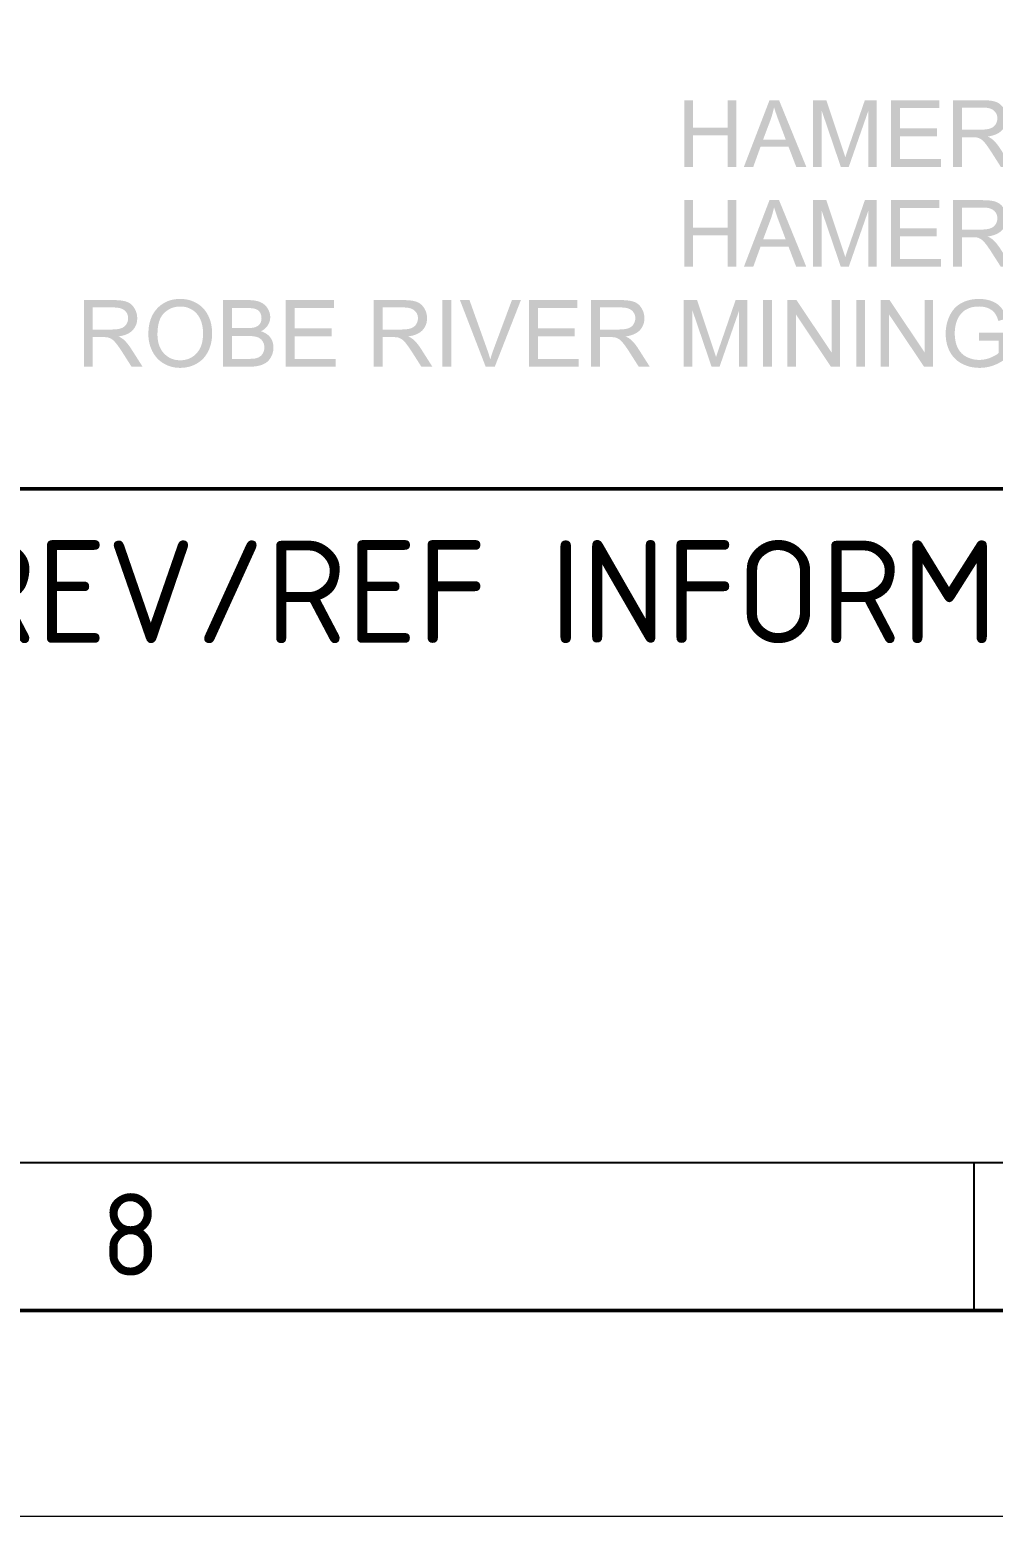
# Paper-space layout 'A3' of a CAD drawing. Header units: millimetres. Extents: x 0 to 420, y 0 to 297.
# Drawn here: x 310.05 to 333.47, y 0 to 36.15 of the extents above; entities that cross this region are included whole.
import ezdxf
from ezdxf.enums import TextEntityAlignment as Align

# ---------------------------------------------------------------- set-up
doc = ezdxf.new("R2010")
doc.units = ezdxf.units.MM
doc.header["$MEASUREMENT"] = 0
doc.layers.add('G_Border', color=7, linetype='Continuous', lineweight=18)
doc.styles.add('Style-ISO3098B', font='ISO3098B.shx')
doc.linetypes.add('Optic Underground', pattern='A,-118.110236,216.535433,-118.110236,216.535433,-216.535433,[1,dgnlstyle.shx,S=1.562305,R=0,X=0,Y=0],-98.425197', length=984.251969)

# ---------------------------------------------------------------- blocks, each defined once
blk = doc.blocks.new('*U4')
at = {"layer": 'G_Border', "linetype": 'Continuous', "lineweight": 25}
h = blk.add_hatch(color=230, dxfattribs=at)
edge = h.paths.add_edge_path()
edge.add_spline(control_points=[(-30.242, -0.126), (-30.127, -0.126), (-30.077, -0.137)], knot_values=[0, 0, 0, 1, 1, 1], degree=2, periodic=0)
edge.add_spline(control_points=[(-30.077, -0.137), (-30.008, -0.154), (-29.941, -0.197)], knot_values=[0, 0, 0, 1, 1, 1], degree=2, periodic=0)
edge.add_spline(control_points=[(-29.941, -0.197), (-29.874, -0.241), (-29.79, -0.348)], knot_values=[0, 0, 0, 1, 1, 1], degree=2, periodic=0)
edge.add_spline(control_points=[(-29.79, -0.348), (-29.705, -0.455), (-29.575, -0.658)], knot_values=[0, 0, 0, 1, 1, 1], degree=2, periodic=0)
edge.add_line((-29.575, -0.658), (-29.277, -1.126))
edge.add_line((-29.277, -1.126), (-28.905, -1.126))
edge.add_line((-28.905, -1.126), (-29.295, -0.514))
edge.add_spline(control_points=[(-29.295, -0.514), (-29.411, -0.334), (-29.541, -0.214)], knot_values=[0, 0, 0, 1, 1, 1], degree=2, periodic=0)
edge.add_spline(control_points=[(-29.541, -0.214), (-29.603, -0.159), (-29.721, -0.102)], knot_values=[0, 0, 0, 1, 1, 1], degree=2, periodic=0)
edge.add_spline(control_points=[(-29.721, -0.102), (-29.397, -0.058), (-29.242, 0.106)], knot_values=[0, 0, 0, 1, 1, 1], degree=2, periodic=0)
edge.add_spline(control_points=[(-29.242, 0.106), (-29.087, 0.27), (-29.087, 0.51)], knot_values=[0, 0, 0, 1, 1, 1], degree=2, periodic=0)
edge.add_spline(control_points=[(-29.087, 0.51), (-29.087, 0.696), (-29.181, 0.849)], knot_values=[0, 0, 0, 1, 1, 1], degree=2, periodic=0)
edge.add_spline(control_points=[(-29.181, 0.849), (-29.274, 1.003), (-29.431, 1.063)], knot_values=[0, 0, 0, 1, 1, 1], degree=2, periodic=0)
edge.add_spline(control_points=[(-29.431, 1.063), (-29.587, 1.124), (-29.888, 1.124)], knot_values=[0, 0, 0, 1, 1, 1], degree=2, periodic=0)
edge.add_line((-29.888, 1.124), (-30.886, 1.124))
edge.add_line((-30.886, 1.124), (-30.886, -1.126))
edge.add_line((-30.886, -1.126), (-30.588, -1.126))
edge.add_line((-30.588, -1.126), (-30.588, -0.126))
edge.add_line((-30.588, -0.126), (-30.242, -0.126))
edge = h.paths.add_edge_path(flags=16)
edge.add_spline(control_points=[(-29.876, 0.875), (-29.626, 0.875), (-29.51, 0.772)], knot_values=[0, 0, 0, 1, 1, 1], degree=2, periodic=0)
edge.add_spline(control_points=[(-29.51, 0.772), (-29.394, 0.669), (-29.394, 0.51)], knot_values=[0, 0, 0, 1, 1, 1], degree=2, periodic=0)
edge.add_spline(control_points=[(-29.394, 0.51), (-29.394, 0.401), (-29.454, 0.308)], knot_values=[0, 0, 0, 1, 1, 1], degree=2, periodic=0)
edge.add_spline(control_points=[(-29.454, 0.308), (-29.514, 0.215), (-29.629, 0.173)], knot_values=[0, 0, 0, 1, 1, 1], degree=2, periodic=0)
edge.add_spline(control_points=[(-29.629, 0.173), (-29.744, 0.131), (-29.948, 0.131)], knot_values=[0, 0, 0, 1, 1, 1], degree=2, periodic=0)
edge.add_line((-29.948, 0.131), (-30.588, 0.131))
edge.add_line((-30.588, 0.131), (-30.588, 0.875))
edge.add_line((-30.588, 0.875), (-29.876, 0.875))
h = blk.add_hatch(color=230, dxfattribs=at)
edge = h.paths.add_edge_path()
edge.add_spline(control_points=[(-28.71, -0.03), (-28.71, -0.326), (-28.581, -0.592)], knot_values=[0, 0, 0, 1, 1, 1], degree=2, periodic=0)
edge.add_spline(control_points=[(-28.581, -0.592), (-28.452, -0.857), (-28.202, -1.011)], knot_values=[0, 0, 0, 1, 1, 1], degree=2, periodic=0)
edge.add_spline(control_points=[(-28.202, -1.011), (-27.951, -1.164), (-27.634, -1.164)], knot_values=[0, 0, 0, 1, 1, 1], degree=2, periodic=0)
edge.add_spline(control_points=[(-27.634, -1.164), (-27.34, -1.164), (-27.087, -1.025)], knot_values=[0, 0, 0, 1, 1, 1], degree=2, periodic=0)
edge.add_spline(control_points=[(-27.087, -1.025), (-26.834, -0.886), (-26.696, -0.616)], knot_values=[0, 0, 0, 1, 1, 1], degree=2, periodic=0)
edge.add_spline(control_points=[(-26.696, -0.616), (-26.558, -0.346), (-26.558, -0.004)], knot_values=[0, 0, 0, 1, 1, 1], degree=2, periodic=0)
edge.add_spline(control_points=[(-26.558, -0.004), (-26.558, 0.333), (-26.689, 0.599)], knot_values=[0, 0, 0, 1, 1, 1], degree=2, periodic=0)
edge.add_spline(control_points=[(-26.689, 0.599), (-26.82, 0.866), (-27.07, 1.014)], knot_values=[0, 0, 0, 1, 1, 1], degree=2, periodic=0)
edge.add_spline(control_points=[(-27.07, 1.014), (-27.32, 1.163), (-27.632, 1.163)], knot_values=[0, 0, 0, 1, 1, 1], degree=2, periodic=0)
edge.add_spline(control_points=[(-27.632, 1.163), (-28.108, 1.163), (-28.409, 0.846)], knot_values=[0, 0, 0, 1, 1, 1], degree=2, periodic=0)
edge.add_spline(control_points=[(-28.409, 0.846), (-28.71, 0.53), (-28.71, -0.03)], knot_values=[0, 0, 0, 1, 1, 1], degree=2, periodic=0)
edge = h.paths.add_edge_path(flags=16)
edge.add_spline(control_points=[(-28.403, -0.034), (-28.403, 0.474), (-28.175, 0.691)], knot_values=[0, 0, 0, 1, 1, 1], degree=2, periodic=0)
edge.add_spline(control_points=[(-28.175, 0.691), (-27.947, 0.908), (-27.631, 0.908)], knot_values=[0, 0, 0, 1, 1, 1], degree=2, periodic=0)
edge.add_spline(control_points=[(-27.631, 0.908), (-27.408, 0.908), (-27.229, 0.795)], knot_values=[0, 0, 0, 1, 1, 1], degree=2, periodic=0)
edge.add_spline(control_points=[(-27.229, 0.795), (-27.05, 0.682), (-26.957, 0.477)], knot_values=[0, 0, 0, 1, 1, 1], degree=2, periodic=0)
edge.add_spline(control_points=[(-26.957, 0.477), (-26.864, 0.273), (-26.864, -0.002)], knot_values=[0, 0, 0, 1, 1, 1], degree=2, periodic=0)
edge.add_spline(control_points=[(-26.864, -0.002), (-26.864, -0.436), (-27.082, -0.672)], knot_values=[0, 0, 0, 1, 1, 1], degree=2, periodic=0)
edge.add_spline(control_points=[(-27.082, -0.672), (-27.299, -0.908), (-27.635, -0.908)], knot_values=[0, 0, 0, 1, 1, 1], degree=2, periodic=0)
edge.add_spline(control_points=[(-27.635, -0.908), (-27.965, -0.908), (-28.184, -0.675)], knot_values=[0, 0, 0, 1, 1, 1], degree=2, periodic=0)
edge.add_spline(control_points=[(-28.184, -0.675), (-28.403, -0.441), (-28.403, -0.034)], knot_values=[0, 0, 0, 1, 1, 1], degree=2, periodic=0)
h = blk.add_hatch(color=230, dxfattribs=at)
edge = h.paths.add_edge_path()
edge.add_spline(control_points=[(-25.329, -1.126), (-25.114, -1.126), (-24.966, -1.089)], knot_values=[0, 0, 0, 1, 1, 1], degree=2, periodic=0)
edge.add_spline(control_points=[(-24.966, -1.089), (-24.818, -1.051), (-24.719, -0.977)], knot_values=[0, 0, 0, 1, 1, 1], degree=2, periodic=0)
edge.add_spline(control_points=[(-24.719, -0.977), (-24.621, -0.904), (-24.554, -0.768)], knot_values=[0, 0, 0, 1, 1, 1], degree=2, periodic=0)
edge.add_spline(control_points=[(-24.554, -0.768), (-24.488, -0.632), (-24.488, -0.474)], knot_values=[0, 0, 0, 1, 1, 1], degree=2, periodic=0)
edge.add_spline(control_points=[(-24.488, -0.474), (-24.488, -0.278), (-24.598, -0.133)], knot_values=[0, 0, 0, 1, 1, 1], degree=2, periodic=0)
edge.add_spline(control_points=[(-24.598, -0.133), (-24.707, 0.011), (-24.912, 0.071)], knot_values=[0, 0, 0, 1, 1, 1], degree=2, periodic=0)
edge.add_spline(control_points=[(-24.912, 0.071), (-24.754, 0.149), (-24.676, 0.276)], knot_values=[0, 0, 0, 1, 1, 1], degree=2, periodic=0)
edge.add_spline(control_points=[(-24.676, 0.276), (-24.597, 0.404), (-24.597, 0.548)], knot_values=[0, 0, 0, 1, 1, 1], degree=2, periodic=0)
edge.add_spline(control_points=[(-24.597, 0.548), (-24.597, 0.703), (-24.686, 0.845)], knot_values=[0, 0, 0, 1, 1, 1], degree=2, periodic=0)
edge.add_spline(control_points=[(-24.686, 0.845), (-24.774, 0.987), (-24.93, 1.055)], knot_values=[0, 0, 0, 1, 1, 1], degree=2, periodic=0)
edge.add_spline(control_points=[(-24.93, 1.055), (-25.085, 1.124), (-25.343, 1.124)], knot_values=[0, 0, 0, 1, 1, 1], degree=2, periodic=0)
edge.add_line((-25.343, 1.124), (-26.187, 1.124))
edge.add_line((-26.187, 1.124), (-26.187, -1.126))
edge.add_line((-26.187, -1.126), (-25.329, -1.126))
edge = h.paths.add_edge_path(flags=16)
edge.add_spline(control_points=[(-25.439, 0.858), (-25.197, 0.858), (-25.098, 0.827)], knot_values=[0, 0, 0, 1, 1, 1], degree=2, periodic=0)
edge.add_spline(control_points=[(-25.098, 0.827), (-24.998, 0.795), (-24.944, 0.71)], knot_values=[0, 0, 0, 1, 1, 1], degree=2, periodic=0)
edge.add_spline(control_points=[(-24.944, 0.71), (-24.891, 0.625), (-24.891, 0.513)], knot_values=[0, 0, 0, 1, 1, 1], degree=2, periodic=0)
edge.add_spline(control_points=[(-24.891, 0.513), (-24.891, 0.395), (-24.948, 0.317)], knot_values=[0, 0, 0, 1, 1, 1], degree=2, periodic=0)
edge.add_spline(control_points=[(-24.948, 0.317), (-25.006, 0.239), (-25.119, 0.205)], knot_values=[0, 0, 0, 1, 1, 1], degree=2, periodic=0)
edge.add_spline(control_points=[(-25.119, 0.205), (-25.205, 0.179), (-25.403, 0.179)], knot_values=[0, 0, 0, 1, 1, 1], degree=2, periodic=0)
edge.add_line((-25.403, 0.179), (-25.889, 0.179))
edge.add_line((-25.889, 0.179), (-25.889, 0.858))
edge.add_line((-25.889, 0.858), (-25.439, 0.858))
edge = h.paths.add_edge_path(flags=16)
edge.add_spline(control_points=[(-25.369, -0.087), (-25.154, -0.087), (-25.04, -0.125)], knot_values=[0, 0, 0, 1, 1, 1], degree=2, periodic=0)
edge.add_spline(control_points=[(-25.04, -0.125), (-24.926, -0.162), (-24.86, -0.255)], knot_values=[0, 0, 0, 1, 1, 1], degree=2, periodic=0)
edge.add_spline(control_points=[(-24.86, -0.255), (-24.795, -0.348), (-24.795, -0.474)], knot_values=[0, 0, 0, 1, 1, 1], degree=2, periodic=0)
edge.add_spline(control_points=[(-24.795, -0.474), (-24.795, -0.581), (-24.839, -0.663)], knot_values=[0, 0, 0, 1, 1, 1], degree=2, periodic=0)
edge.add_spline(control_points=[(-24.839, -0.663), (-24.884, -0.745), (-24.953, -0.788)], knot_values=[0, 0, 0, 1, 1, 1], degree=2, periodic=0)
edge.add_spline(control_points=[(-24.953, -0.788), (-25.022, -0.831), (-25.125, -0.85)], knot_values=[0, 0, 0, 1, 1, 1], degree=2, periodic=0)
edge.add_spline(control_points=[(-25.125, -0.85), (-25.183, -0.86), (-25.328, -0.86)], knot_values=[0, 0, 0, 1, 1, 1], degree=2, periodic=0)
edge.add_line((-25.328, -0.86), (-25.889, -0.86))
edge.add_line((-25.889, -0.86), (-25.889, -0.087))
edge.add_line((-25.889, -0.087), (-25.369, -0.087))
at = {"layer": 'G_Border', "linetype": 'Continuous', "lineweight": 25, "extrusion": (0, 0, -1)}
for points in [[(22.39, -1.126), (22.39, -0.86), (23.772, -0.86), (23.772, -0.096), (22.526, -0.096), (22.526, 0.17), (23.772, 0.17), (23.772, 0.858), (22.442, 0.858), (22.442, 1.124), (24.071, 1.124), (24.071, -1.126)], [(14.179, -1.126), (14.179, -0.86), (15.561, -0.86), (15.561, -0.096), (14.315, -0.096), (14.315, 0.17), (15.561, 0.17), (15.561, 0.858), (14.231, 0.858), (14.231, 1.124), (15.86, 1.124), (15.86, -1.126)], [(5.363, -1.126), (5.363, 1.124), (5.647, 1.124), (5.647, -0.643), (6.831, 1.124), (7.136, 1.124), (7.136, -1.126), (6.851, -1.126), (6.851, 0.641), (5.667, -1.126)], [(2.219, -1.126), (2.219, 1.124), (2.504, 1.124), (2.504, -0.643), (3.688, 1.124), (3.992, 1.124), (3.992, -1.126), (3.708, -1.126), (3.708, 0.641), (2.524, -1.126)]]:
    blk.add_hatch(color=230, dxfattribs=at).paths.add_polyline_path(points)
at = {"layer": 'G_Border', "linetype": 'Continuous', "lineweight": 25}
h = blk.add_hatch(color=230, dxfattribs=at)
edge = h.paths.add_edge_path()
edge.add_spline(control_points=[(-20.459, -0.126), (-20.344, -0.126), (-20.293, -0.137)], knot_values=[0, 0, 0, 1, 1, 1], degree=2, periodic=0)
edge.add_spline(control_points=[(-20.293, -0.137), (-20.224, -0.154), (-20.157, -0.197)], knot_values=[0, 0, 0, 1, 1, 1], degree=2, periodic=0)
edge.add_spline(control_points=[(-20.157, -0.197), (-20.09, -0.241), (-20.006, -0.348)], knot_values=[0, 0, 0, 1, 1, 1], degree=2, periodic=0)
edge.add_spline(control_points=[(-20.006, -0.348), (-19.922, -0.455), (-19.791, -0.658)], knot_values=[0, 0, 0, 1, 1, 1], degree=2, periodic=0)
edge.add_line((-19.791, -0.658), (-19.494, -1.126))
edge.add_line((-19.494, -1.126), (-19.122, -1.126))
edge.add_line((-19.122, -1.126), (-19.511, -0.514))
edge.add_spline(control_points=[(-19.511, -0.514), (-19.627, -0.334), (-19.757, -0.214)], knot_values=[0, 0, 0, 1, 1, 1], degree=2, periodic=0)
edge.add_spline(control_points=[(-19.757, -0.214), (-19.819, -0.159), (-19.937, -0.102)], knot_values=[0, 0, 0, 1, 1, 1], degree=2, periodic=0)
edge.add_spline(control_points=[(-19.937, -0.102), (-19.613, -0.058), (-19.458, 0.106)], knot_values=[0, 0, 0, 1, 1, 1], degree=2, periodic=0)
edge.add_spline(control_points=[(-19.458, 0.106), (-19.303, 0.27), (-19.303, 0.51)], knot_values=[0, 0, 0, 1, 1, 1], degree=2, periodic=0)
edge.add_spline(control_points=[(-19.303, 0.51), (-19.303, 0.696), (-19.397, 0.849)], knot_values=[0, 0, 0, 1, 1, 1], degree=2, periodic=0)
edge.add_spline(control_points=[(-19.397, 0.849), (-19.491, 1.003), (-19.647, 1.063)], knot_values=[0, 0, 0, 1, 1, 1], degree=2, periodic=0)
edge.add_spline(control_points=[(-19.647, 1.063), (-19.804, 1.124), (-20.104, 1.124)], knot_values=[0, 0, 0, 1, 1, 1], degree=2, periodic=0)
edge.add_line((-20.104, 1.124), (-21.102, 1.124))
edge.add_line((-21.102, 1.124), (-21.102, -1.126))
edge.add_line((-21.102, -1.126), (-20.804, -1.126))
edge.add_line((-20.804, -1.126), (-20.804, -0.126))
edge.add_line((-20.804, -0.126), (-20.459, -0.126))
edge = h.paths.add_edge_path(flags=16)
edge.add_spline(control_points=[(-20.092, 0.875), (-19.842, 0.875), (-19.726, 0.772)], knot_values=[0, 0, 0, 1, 1, 1], degree=2, periodic=0)
edge.add_spline(control_points=[(-19.726, 0.772), (-19.61, 0.669), (-19.61, 0.51)], knot_values=[0, 0, 0, 1, 1, 1], degree=2, periodic=0)
edge.add_spline(control_points=[(-19.61, 0.51), (-19.61, 0.401), (-19.67, 0.308)], knot_values=[0, 0, 0, 1, 1, 1], degree=2, periodic=0)
edge.add_spline(control_points=[(-19.67, 0.308), (-19.73, 0.215), (-19.845, 0.173)], knot_values=[0, 0, 0, 1, 1, 1], degree=2, periodic=0)
edge.add_spline(control_points=[(-19.845, 0.173), (-19.96, 0.131), (-20.164, 0.131)], knot_values=[0, 0, 0, 1, 1, 1], degree=2, periodic=0)
edge.add_line((-20.164, 0.131), (-20.804, 0.131))
edge.add_line((-20.804, 0.131), (-20.804, 0.875))
edge.add_line((-20.804, 0.875), (-20.092, 0.875))
h = blk.add_hatch(color=230, dxfattribs=at)
edge = h.paths.add_edge_path()
edge.add_line((-17.323, -1.126), (-17.016, -1.126))
edge.add_line((-17.016, -1.126), (-16.134, 1.124))
edge.add_line((-16.134, 1.124), (-16.438, 1.124))
edge.add_line((-16.438, 1.124), (-17.046, -0.51))
edge.add_spline(control_points=[(-17.046, -0.51), (-17.115, -0.694), (-17.167, -0.878)], knot_values=[0, 0, 0, 1, 1, 1], degree=2, periodic=0)
edge.add_spline(control_points=[(-17.167, -0.878), (-17.215, -0.707), (-17.285, -0.51)], knot_values=[0, 0, 0, 1, 1, 1], degree=2, periodic=0)
edge.add_line((-17.285, -0.51), (-17.87, 1.124))
edge.add_line((-17.87, 1.124), (-18.192, 1.124))
edge.add_line((-18.192, 1.124), (-17.323, -1.126))
h = blk.add_hatch(color=230, dxfattribs=at)
edge = h.paths.add_edge_path()
edge.add_spline(control_points=[(-13.12, -0.126), (-13.005, -0.126), (-12.955, -0.137)], knot_values=[0, 0, 0, 1, 1, 1], degree=2, periodic=0)
edge.add_spline(control_points=[(-12.955, -0.137), (-12.886, -0.154), (-12.819, -0.197)], knot_values=[0, 0, 0, 1, 1, 1], degree=2, periodic=0)
edge.add_spline(control_points=[(-12.819, -0.197), (-12.752, -0.241), (-12.668, -0.348)], knot_values=[0, 0, 0, 1, 1, 1], degree=2, periodic=0)
edge.add_spline(control_points=[(-12.668, -0.348), (-12.583, -0.455), (-12.453, -0.658)], knot_values=[0, 0, 0, 1, 1, 1], degree=2, periodic=0)
edge.add_line((-12.453, -0.658), (-12.155, -1.126))
edge.add_line((-12.155, -1.126), (-11.783, -1.126))
edge.add_line((-11.783, -1.126), (-12.173, -0.514))
edge.add_spline(control_points=[(-12.173, -0.514), (-12.289, -0.334), (-12.419, -0.214)], knot_values=[0, 0, 0, 1, 1, 1], degree=2, periodic=0)
edge.add_spline(control_points=[(-12.419, -0.214), (-12.481, -0.159), (-12.599, -0.102)], knot_values=[0, 0, 0, 1, 1, 1], degree=2, periodic=0)
edge.add_spline(control_points=[(-12.599, -0.102), (-12.275, -0.058), (-12.12, 0.106)], knot_values=[0, 0, 0, 1, 1, 1], degree=2, periodic=0)
edge.add_spline(control_points=[(-12.12, 0.106), (-11.965, 0.27), (-11.965, 0.51)], knot_values=[0, 0, 0, 1, 1, 1], degree=2, periodic=0)
edge.add_spline(control_points=[(-11.965, 0.51), (-11.965, 0.696), (-12.059, 0.849)], knot_values=[0, 0, 0, 1, 1, 1], degree=2, periodic=0)
edge.add_spline(control_points=[(-12.059, 0.849), (-12.152, 1.003), (-12.309, 1.063)], knot_values=[0, 0, 0, 1, 1, 1], degree=2, periodic=0)
edge.add_spline(control_points=[(-12.309, 1.063), (-12.465, 1.124), (-12.766, 1.124)], knot_values=[0, 0, 0, 1, 1, 1], degree=2, periodic=0)
edge.add_line((-12.766, 1.124), (-13.764, 1.124))
edge.add_line((-13.764, 1.124), (-13.764, -1.126))
edge.add_line((-13.764, -1.126), (-13.466, -1.126))
edge.add_line((-13.466, -1.126), (-13.466, -0.126))
edge.add_line((-13.466, -0.126), (-13.12, -0.126))
edge = h.paths.add_edge_path(flags=16)
edge.add_spline(control_points=[(-12.754, 0.875), (-12.504, 0.875), (-12.388, 0.772)], knot_values=[0, 0, 0, 1, 1, 1], degree=2, periodic=0)
edge.add_spline(control_points=[(-12.388, 0.772), (-12.272, 0.669), (-12.272, 0.51)], knot_values=[0, 0, 0, 1, 1, 1], degree=2, periodic=0)
edge.add_spline(control_points=[(-12.272, 0.51), (-12.272, 0.401), (-12.332, 0.308)], knot_values=[0, 0, 0, 1, 1, 1], degree=2, periodic=0)
edge.add_spline(control_points=[(-12.332, 0.308), (-12.392, 0.215), (-12.507, 0.173)], knot_values=[0, 0, 0, 1, 1, 1], degree=2, periodic=0)
edge.add_spline(control_points=[(-12.507, 0.173), (-12.622, 0.131), (-12.826, 0.131)], knot_values=[0, 0, 0, 1, 1, 1], degree=2, periodic=0)
edge.add_line((-12.826, 0.131), (-13.466, 0.131))
edge.add_line((-13.466, 0.131), (-13.466, 0.875))
edge.add_line((-13.466, 0.875), (-12.754, 0.875))
h = blk.add_hatch(color=230, dxfattribs=at)
edge = h.paths.add_edge_path()
edge.add_line((-10.634, -1.126), (-10.348, -1.126))
edge.add_line((-10.348, -1.126), (-10.348, 0.789))
edge.add_line((-10.348, 0.789), (-9.697, -1.126))
edge.add_line((-9.697, -1.126), (-9.428, -1.126))
edge.add_line((-9.428, -1.126), (-8.772, 0.757))
edge.add_line((-8.772, 0.757), (-8.772, -1.126))
edge.add_line((-8.772, -1.126), (-8.485, -1.126))
edge.add_line((-8.485, -1.126), (-8.485, 1.124))
edge.add_line((-8.485, 1.124), (-8.886, 1.124))
edge.add_line((-8.886, 1.124), (-9.426, -0.442))
edge.add_spline(control_points=[(-9.426, -0.442), (-9.508, -0.68), (-9.546, -0.803)], knot_values=[0, 0, 0, 1, 1, 1], degree=2, periodic=0)
edge.add_spline(control_points=[(-9.546, -0.803), (-9.58, -0.692), (-9.654, -0.469)], knot_values=[0, 0, 0, 1, 1, 1], degree=2, periodic=0)
edge.add_line((-9.654, -0.469), (-10.187, 1.124))
edge.add_line((-10.187, 1.124), (-10.634, 1.124))
edge.add_line((-10.634, 1.124), (-10.634, -1.126))
h = blk.add_hatch(color=230, dxfattribs=at)
edge = h.paths.add_edge_path()
edge.add_line((-0.665, -0.245), (-0.005, -0.245))
edge.add_line((-0.005, -0.245), (-0.005, -0.662))
edge.add_spline(control_points=[(-0.005, -0.662), (-0.1, -0.746), (-0.284, -0.821)], knot_values=[0, 0, 0, 1, 1, 1], degree=2, periodic=0)
edge.add_spline(control_points=[(-0.284, -0.821), (-0.468, -0.895), (-0.662, -0.895)], knot_values=[0, 0, 0, 1, 1, 1], degree=2, periodic=0)
edge.add_spline(control_points=[(-0.662, -0.895), (-0.884, -0.895), (-1.082, -0.797)], knot_values=[0, 0, 0, 1, 1, 1], degree=2, periodic=0)
edge.add_spline(control_points=[(-1.082, -0.797), (-1.28, -0.698), (-1.383, -0.496)], knot_values=[0, 0, 0, 1, 1, 1], degree=2, periodic=0)
edge.add_spline(control_points=[(-1.383, -0.496), (-1.487, -0.293), (-1.487, 0.007)], knot_values=[0, 0, 0, 1, 1, 1], degree=2, periodic=0)
edge.add_spline(control_points=[(-1.487, 0.007), (-1.487, 0.251), (-1.401, 0.46)], knot_values=[0, 0, 0, 1, 1, 1], degree=2, periodic=0)
edge.add_spline(control_points=[(-1.401, 0.46), (-1.35, 0.581), (-1.259, 0.682)], knot_values=[0, 0, 0, 1, 1, 1], degree=2, periodic=0)
edge.add_spline(control_points=[(-1.259, 0.682), (-1.168, 0.783), (-1.019, 0.846)], knot_values=[0, 0, 0, 1, 1, 1], degree=2, periodic=0)
edge.add_spline(control_points=[(-1.019, 0.846), (-0.87, 0.908), (-0.666, 0.908)], knot_values=[0, 0, 0, 1, 1, 1], degree=2, periodic=0)
edge.add_spline(control_points=[(-0.666, 0.908), (-0.496, 0.908), (-0.356, 0.849)], knot_values=[0, 0, 0, 1, 1, 1], degree=2, periodic=0)
edge.add_spline(control_points=[(-0.356, 0.849), (-0.217, 0.789), (-0.142, 0.691)], knot_values=[0, 0, 0, 1, 1, 1], degree=2, periodic=0)
edge.add_spline(control_points=[(-0.142, 0.691), (-0.066, 0.593), (-0.016, 0.421)], knot_values=[0, 0, 0, 1, 1, 1], degree=2, periodic=0)
edge.add_line((-0.016, 0.421), (0.253, 0.494))
edge.add_spline(control_points=[(0.253, 0.494), (0.194, 0.722), (0.082, 0.863)], knot_values=[0, 0, 0, 1, 1, 1], degree=2, periodic=0)
edge.add_spline(control_points=[(0.082, 0.863), (-0.03, 1.005), (-0.227, 1.084)], knot_values=[0, 0, 0, 1, 1, 1], degree=2, periodic=0)
edge.add_spline(control_points=[(-0.227, 1.084), (-0.424, 1.163), (-0.668, 1.163)], knot_values=[0, 0, 0, 1, 1, 1], degree=2, periodic=0)
edge.add_spline(control_points=[(-0.668, 1.163), (-1.004, 1.163), (-1.261, 1.025)], knot_values=[0, 0, 0, 1, 1, 1], degree=2, periodic=0)
edge.add_spline(control_points=[(-1.261, 1.025), (-1.519, 0.887), (-1.656, 0.602)], knot_values=[0, 0, 0, 1, 1, 1], degree=2, periodic=0)
edge.add_spline(control_points=[(-1.656, 0.602), (-1.794, 0.317), (-1.794, -0.011)], knot_values=[0, 0, 0, 1, 1, 1], degree=2, periodic=0)
edge.add_spline(control_points=[(-1.794, -0.011), (-1.794, -0.343), (-1.656, -0.611)], knot_values=[0, 0, 0, 1, 1, 1], degree=2, periodic=0)
edge.add_spline(control_points=[(-1.656, -0.611), (-1.518, -0.88), (-1.247, -1.022)], knot_values=[0, 0, 0, 1, 1, 1], degree=2, periodic=0)
edge.add_spline(control_points=[(-1.247, -1.022), (-0.976, -1.164), (-0.645, -1.164)], knot_values=[0, 0, 0, 1, 1, 1], degree=2, periodic=0)
edge.add_spline(control_points=[(-0.645, -1.164), (-0.399, -1.164), (-0.166, -1.076)], knot_values=[0, 0, 0, 1, 1, 1], degree=2, periodic=0)
edge.add_spline(control_points=[(-0.166, -1.076), (0.067, -0.988), (0.286, -0.813)], knot_values=[0, 0, 0, 1, 1, 1], degree=2, periodic=0)
edge.add_line((0.286, -0.813), (0.286, 0.021))
edge.add_line((0.286, 0.021), (-0.665, 0.021))
edge.add_line((-0.665, 0.021), (-0.665, -0.245))
at = {"layer": 'G_Border', "color": 230, "linetype": 'Continuous', "lineweight": 25, "extrusion": (0, 0, -1)}
for points in [[(18.785, -1.126), (18.487, -1.126), (18.785, 1.124), (18.487, 1.124)], [(7.956, -1.126), (7.657, -1.126), (7.956, 1.124), (7.657, 1.124)], [(4.812, -1.126), (4.514, -1.126), (4.812, 1.124), (4.514, 1.124)]]:
    blk.add_solid(points, dxfattribs=at)
blk = doc.blocks.new('*U5')
at = {"layer": 'G_Border', "linetype": 'Continuous', "lineweight": 25, "extrusion": (0, 0, -1)}
for points in [[(18.989, -1.126), (18.989, 1.124), (19.288, 1.124), (19.288, 0.199), (20.454, 0.199), (20.454, 1.124), (20.752, 1.124), (20.752, -1.126), (20.454, -1.126), (20.454, -0.066), (19.288, -0.066), (19.288, -1.126)], [(12.09, -1.126), (12.09, -0.86), (13.472, -0.86), (13.472, -0.096), (12.226, -0.096), (12.226, 0.17), (13.472, 0.17), (13.472, 0.858), (12.142, 0.858), (12.142, 1.124), (13.771, 1.124), (13.771, -1.126)]]:
    blk.add_hatch(color=230, dxfattribs=at).paths.add_polyline_path(points)
h = blk.add_hatch(color=230, dxfattribs=at)
h.paths.add_polyline_path([(16.633, -1.126), (17.552, 1.124), (17.875, 1.124), (18.739, -1.126), (18.423, -1.126), (18.177, -0.445), (17.233, -0.445), (16.973, -1.126)])
edge = h.paths.add_edge_path(flags=16)
edge.add_spline(control_points=[(17.563, 0.421), (17.668, 0.706), (17.721, 0.887)], knot_values=[0, 0, 0, 1, 1, 1], degree=2, periodic=0)
edge.add_spline(control_points=[(17.721, 0.887), (17.766, 0.671), (17.842, 0.457)], knot_values=[0, 0, 0, 1, 1, 1], degree=2, periodic=0)
edge.add_line((17.842, 0.457), (18.091, -0.204))
edge.add_line((18.091, -0.204), (17.327, -0.204))
edge.add_line((17.327, -0.204), (17.563, 0.421))
at = {"layer": 'G_Border', "linetype": 'Continuous', "lineweight": 25}
h = blk.add_hatch(color=230, dxfattribs=at)
edge = h.paths.add_edge_path()
edge.add_line((-16.405, -1.126), (-16.119, -1.126))
edge.add_line((-16.119, -1.126), (-16.119, 0.789))
edge.add_line((-16.119, 0.789), (-15.467, -1.126))
edge.add_line((-15.467, -1.126), (-15.199, -1.126))
edge.add_line((-15.199, -1.126), (-14.543, 0.757))
edge.add_line((-14.543, 0.757), (-14.543, -1.126))
edge.add_line((-14.543, -1.126), (-14.256, -1.126))
edge.add_line((-14.256, -1.126), (-14.256, 1.124))
edge.add_line((-14.256, 1.124), (-14.656, 1.124))
edge.add_line((-14.656, 1.124), (-15.197, -0.442))
edge.add_spline(control_points=[(-15.197, -0.442), (-15.278, -0.68), (-15.317, -0.803)], knot_values=[0, 0, 0, 1, 1, 1], degree=2, periodic=0)
edge.add_spline(control_points=[(-15.317, -0.803), (-15.351, -0.692), (-15.424, -0.469)], knot_values=[0, 0, 0, 1, 1, 1], degree=2, periodic=0)
edge.add_line((-15.424, -0.469), (-15.957, 1.124))
edge.add_line((-15.957, 1.124), (-16.405, 1.124))
edge.add_line((-16.405, 1.124), (-16.405, -1.126))
h = blk.add_hatch(color=230, dxfattribs=at)
edge = h.paths.add_edge_path()
edge.add_spline(control_points=[(-11.032, -0.126), (-10.916, -0.126), (-10.866, -0.137)], knot_values=[0, 0, 0, 1, 1, 1], degree=2, periodic=0)
edge.add_spline(control_points=[(-10.866, -0.137), (-10.797, -0.154), (-10.73, -0.197)], knot_values=[0, 0, 0, 1, 1, 1], degree=2, periodic=0)
edge.add_spline(control_points=[(-10.73, -0.197), (-10.663, -0.241), (-10.579, -0.348)], knot_values=[0, 0, 0, 1, 1, 1], degree=2, periodic=0)
edge.add_spline(control_points=[(-10.579, -0.348), (-10.495, -0.455), (-10.364, -0.658)], knot_values=[0, 0, 0, 1, 1, 1], degree=2, periodic=0)
edge.add_line((-10.364, -0.658), (-10.066, -1.126))
edge.add_line((-10.066, -1.126), (-9.694, -1.126))
edge.add_line((-9.694, -1.126), (-10.084, -0.514))
edge.add_spline(control_points=[(-10.084, -0.514), (-10.2, -0.334), (-10.33, -0.214)], knot_values=[0, 0, 0, 1, 1, 1], degree=2, periodic=0)
edge.add_spline(control_points=[(-10.33, -0.214), (-10.392, -0.159), (-10.51, -0.102)], knot_values=[0, 0, 0, 1, 1, 1], degree=2, periodic=0)
edge.add_spline(control_points=[(-10.51, -0.102), (-10.186, -0.058), (-10.031, 0.106)], knot_values=[0, 0, 0, 1, 1, 1], degree=2, periodic=0)
edge.add_spline(control_points=[(-10.031, 0.106), (-9.876, 0.27), (-9.876, 0.51)], knot_values=[0, 0, 0, 1, 1, 1], degree=2, periodic=0)
edge.add_spline(control_points=[(-9.876, 0.51), (-9.876, 0.696), (-9.97, 0.849)], knot_values=[0, 0, 0, 1, 1, 1], degree=2, periodic=0)
edge.add_spline(control_points=[(-9.97, 0.849), (-10.063, 1.003), (-10.22, 1.063)], knot_values=[0, 0, 0, 1, 1, 1], degree=2, periodic=0)
edge.add_spline(control_points=[(-10.22, 1.063), (-10.376, 1.124), (-10.677, 1.124)], knot_values=[0, 0, 0, 1, 1, 1], degree=2, periodic=0)
edge.add_line((-10.677, 1.124), (-11.675, 1.124))
edge.add_line((-11.675, 1.124), (-11.675, -1.126))
edge.add_line((-11.675, -1.126), (-11.377, -1.126))
edge.add_line((-11.377, -1.126), (-11.377, -0.126))
edge.add_line((-11.377, -0.126), (-11.032, -0.126))
edge = h.paths.add_edge_path(flags=16)
edge.add_spline(control_points=[(-10.665, 0.875), (-10.415, 0.875), (-10.299, 0.772)], knot_values=[0, 0, 0, 1, 1, 1], degree=2, periodic=0)
edge.add_spline(control_points=[(-10.299, 0.772), (-10.183, 0.669), (-10.183, 0.51)], knot_values=[0, 0, 0, 1, 1, 1], degree=2, periodic=0)
edge.add_spline(control_points=[(-10.183, 0.51), (-10.183, 0.401), (-10.243, 0.308)], knot_values=[0, 0, 0, 1, 1, 1], degree=2, periodic=0)
edge.add_spline(control_points=[(-10.243, 0.308), (-10.303, 0.215), (-10.418, 0.173)], knot_values=[0, 0, 0, 1, 1, 1], degree=2, periodic=0)
edge.add_spline(control_points=[(-10.418, 0.173), (-10.533, 0.131), (-10.737, 0.131)], knot_values=[0, 0, 0, 1, 1, 1], degree=2, periodic=0)
edge.add_line((-10.737, 0.131), (-11.377, 0.131))
edge.add_line((-11.377, 0.131), (-11.377, 0.875))
edge.add_line((-11.377, 0.875), (-10.665, 0.875))
blk = doc.blocks.new('*U6')
at = {"layer": 'G_Border', "linetype": 'Continuous', "lineweight": 25, "extrusion": (0, 0, -1)}
for points in [[(18.99, -1.126), (18.99, 1.124), (19.288, 1.124), (19.288, 0.199), (20.454, 0.199), (20.454, 1.124), (20.753, 1.124), (20.753, -1.126), (20.454, -1.126), (20.454, -0.066), (19.288, -0.066), (19.288, -1.126)], [(12.091, -1.126), (12.091, -0.86), (13.473, -0.86), (13.473, -0.096), (12.226, -0.096), (12.226, 0.17), (13.473, 0.17), (13.473, 0.858), (12.142, 0.858), (12.142, 1.124), (13.771, 1.124), (13.771, -1.126)]]:
    blk.add_hatch(color=230, dxfattribs=at).paths.add_polyline_path(points)
h = blk.add_hatch(color=230, dxfattribs=at)
h.paths.add_polyline_path([(16.634, -1.126), (17.553, 1.124), (17.875, 1.124), (18.74, -1.126), (18.424, -1.126), (18.177, -0.445), (17.234, -0.445), (16.973, -1.126)])
edge = h.paths.add_edge_path(flags=16)
edge.add_spline(control_points=[(17.563, 0.421), (17.669, 0.706), (17.722, 0.887)], knot_values=[0, 0, 0, 1, 1, 1], degree=2, periodic=0)
edge.add_spline(control_points=[(17.722, 0.887), (17.766, 0.671), (17.842, 0.457)], knot_values=[0, 0, 0, 1, 1, 1], degree=2, periodic=0)
edge.add_line((17.842, 0.457), (18.091, -0.204))
edge.add_line((18.091, -0.204), (17.327, -0.204))
edge.add_line((17.327, -0.204), (17.563, 0.421))
at = {"layer": 'G_Border', "linetype": 'Continuous', "lineweight": 25}
h = blk.add_hatch(color=230, dxfattribs=at)
edge = h.paths.add_edge_path()
edge.add_line((-16.405, -1.126), (-16.119, -1.126))
edge.add_line((-16.119, -1.126), (-16.119, 0.789))
edge.add_line((-16.119, 0.789), (-15.468, -1.126))
edge.add_line((-15.468, -1.126), (-15.199, -1.126))
edge.add_line((-15.199, -1.126), (-14.543, 0.757))
edge.add_line((-14.543, 0.757), (-14.543, -1.126))
edge.add_line((-14.543, -1.126), (-14.257, -1.126))
edge.add_line((-14.257, -1.126), (-14.257, 1.124))
edge.add_line((-14.257, 1.124), (-14.657, 1.124))
edge.add_line((-14.657, 1.124), (-15.197, -0.442))
edge.add_spline(control_points=[(-15.197, -0.442), (-15.279, -0.68), (-15.317, -0.803)], knot_values=[0, 0, 0, 1, 1, 1], degree=2, periodic=0)
edge.add_spline(control_points=[(-15.317, -0.803), (-15.351, -0.692), (-15.425, -0.469)], knot_values=[0, 0, 0, 1, 1, 1], degree=2, periodic=0)
edge.add_line((-15.425, -0.469), (-15.958, 1.124))
edge.add_line((-15.958, 1.124), (-16.405, 1.124))
edge.add_line((-16.405, 1.124), (-16.405, -1.126))
h = blk.add_hatch(color=230, dxfattribs=at)
edge = h.paths.add_edge_path()
edge.add_spline(control_points=[(-11.032, -0.126), (-10.917, -0.126), (-10.866, -0.137)], knot_values=[0, 0, 0, 1, 1, 1], degree=2, periodic=0)
edge.add_spline(control_points=[(-10.866, -0.137), (-10.797, -0.154), (-10.73, -0.197)], knot_values=[0, 0, 0, 1, 1, 1], degree=2, periodic=0)
edge.add_spline(control_points=[(-10.73, -0.197), (-10.664, -0.241), (-10.579, -0.348)], knot_values=[0, 0, 0, 1, 1, 1], degree=2, periodic=0)
edge.add_spline(control_points=[(-10.579, -0.348), (-10.495, -0.455), (-10.365, -0.658)], knot_values=[0, 0, 0, 1, 1, 1], degree=2, periodic=0)
edge.add_line((-10.365, -0.658), (-10.067, -1.126))
edge.add_line((-10.067, -1.126), (-9.695, -1.126))
edge.add_line((-9.695, -1.126), (-10.084, -0.514))
edge.add_spline(control_points=[(-10.084, -0.514), (-10.2, -0.334), (-10.331, -0.214)], knot_values=[0, 0, 0, 1, 1, 1], degree=2, periodic=0)
edge.add_spline(control_points=[(-10.331, -0.214), (-10.392, -0.159), (-10.51, -0.102)], knot_values=[0, 0, 0, 1, 1, 1], degree=2, periodic=0)
edge.add_spline(control_points=[(-10.51, -0.102), (-10.187, -0.058), (-10.032, 0.106)], knot_values=[0, 0, 0, 1, 1, 1], degree=2, periodic=0)
edge.add_spline(control_points=[(-10.032, 0.106), (-9.877, 0.27), (-9.877, 0.51)], knot_values=[0, 0, 0, 1, 1, 1], degree=2, periodic=0)
edge.add_spline(control_points=[(-9.877, 0.51), (-9.877, 0.696), (-9.97, 0.849)], knot_values=[0, 0, 0, 1, 1, 1], degree=2, periodic=0)
edge.add_spline(control_points=[(-9.97, 0.849), (-10.064, 1.003), (-10.22, 1.063)], knot_values=[0, 0, 0, 1, 1, 1], degree=2, periodic=0)
edge.add_spline(control_points=[(-10.22, 1.063), (-10.377, 1.124), (-10.678, 1.124)], knot_values=[0, 0, 0, 1, 1, 1], degree=2, periodic=0)
edge.add_line((-10.678, 1.124), (-11.676, 1.124))
edge.add_line((-11.676, 1.124), (-11.676, -1.126))
edge.add_line((-11.676, -1.126), (-11.377, -1.126))
edge.add_line((-11.377, -1.126), (-11.377, -0.126))
edge.add_line((-11.377, -0.126), (-11.032, -0.126))
edge = h.paths.add_edge_path(flags=16)
edge.add_spline(control_points=[(-10.665, 0.875), (-10.415, 0.875), (-10.299, 0.772)], knot_values=[0, 0, 0, 1, 1, 1], degree=2, periodic=0)
edge.add_spline(control_points=[(-10.299, 0.772), (-10.184, 0.669), (-10.184, 0.51)], knot_values=[0, 0, 0, 1, 1, 1], degree=2, periodic=0)
edge.add_spline(control_points=[(-10.184, 0.51), (-10.184, 0.401), (-10.243, 0.308)], knot_values=[0, 0, 0, 1, 1, 1], degree=2, periodic=0)
edge.add_spline(control_points=[(-10.243, 0.308), (-10.303, 0.215), (-10.418, 0.173)], knot_values=[0, 0, 0, 1, 1, 1], degree=2, periodic=0)
edge.add_spline(control_points=[(-10.418, 0.173), (-10.533, 0.131), (-10.737, 0.131)], knot_values=[0, 0, 0, 1, 1, 1], degree=2, periodic=0)
edge.add_line((-10.737, 0.131), (-11.377, 0.131))
edge.add_line((-11.377, 0.131), (-11.377, 0.875))
edge.add_line((-11.377, 0.875), (-10.665, 0.875))
blk = doc.blocks.new('*U7')
at = {"layer": 'G_Border', "color": 230, "linetype": 'Continuous', "lineweight": 25, "xscale": 1.111111111111074, "yscale": 1.111111111111074, "zscale": 1.111111111111074}
for name, p in [('*U6', (11.26, 3.751)), ('*U5', (11.259, 0.001)), ('*U4', (0, -3.749))]:
    blk.add_blockref(name, p, dxfattribs=at)
blk = doc.blocks.new('RTA3')
at = {"layer": 'G_Border', "color": 30, "linetype": 'Continuous', "lineweight": 50}
blk.add_line((262.72, 24.98), (411.4, 24.98), dxfattribs=at)
at = {"layer": 'G_Border', "color": 230, "linetype": 'Continuous', "lineweight": 25}
blk.add_line((333, 5), (333, 8.6), dxfattribs=at)
at = {"layer": 'G_Border', "color": 7, "linetype": 'Continuous', "lineweight": 18}
blk.add_3dface([(0, 0), (420, 0), (420, 297), (0, 297)], dxfattribs=at)
at = {"layer": 'G_Border', "color": 30, "linetype": 'Continuous', "lineweight": 50}
blk.add_3dface([(5, 5), (415, 5), (415, 292), (5, 292)], dxfattribs=at)
at = {"layer": 'G_Border', "color": 230, "linetype": 'Continuous', "lineweight": 25}
blk.add_3dface([(8.6, 8.6), (411.4, 8.6), (411.4, 288.4), (8.6, 288.4)], dxfattribs=at)
at = {"layer": 'G_Border', "color": 230, "linetype": 'Continuous', "lineweight": 25, "xscale": 0.6480000000000158, "yscale": 0.6480000000000158, "zscale": 0.6480000000000158}
blk.add_blockref('*U7', (333.601, 31.191), dxfattribs=at)
at = {"layer": 'G_Border', "color": 7, "linetype": 'Continuous', "lineweight": 25, "style": 'Style-ISO3098B'}
blk.add_text('8', height=2, dxfattribs=at).set_placement((312.5, 6.85), align=Align.MIDDLE_CENTER)
for tag, p in [('068 Ref1', (16.7, 36.5)), ('026 Rev1', (80.02, 36.5)), ('027 By1', (85.78, 36.5)), ('028 Date1', (94.42, 36.5)), ('029 Description1', (109.54, 36.5)), ('030 Ckd1', (188.74, 36.5)), ('031 App1', (195.94, 36.5)), ('009 Drawn', (225.46, 36.5)), ('010 Drawn Date', (247.06, 36.5)), ('069 Ref2', (16.7, 32.9)), ('032 Rev2', (80.02, 32.9)), ('033 By2', (85.78, 32.9)), ('034 Date2', (94.42, 32.9)), ('035 Description2', (109.54, 32.9)), ('036 Ckd2', (188.74, 32.9)), ('037 App2', (195.94, 32.9)), ('011 Traced', (225.46, 32.9)), ('012 Traced Date', (247.06, 32.9)), ('070 Ref3', (16.7, 29.3)), ('038 Rev3', (80.02, 29.3)), ('039 By3', (85.78, 29.3)), ('040 Date3', (94.42, 29.3)), ('041 Description3', (109.54, 29.3)), ('042 Ckd3', (188.74, 29.3)), ('043 App3', (195.94, 29.3)), ('013 Checked', (225.46, 29.3)), ('014 Checked Date', (247.06, 29.3)), ('071 Ref4', (16.7, 25.7)), ('044 Rev4', (80.02, 25.7)), ('045 By4', (85.78, 25.7)), ('046 Date4', (94.42, 25.7)), ('047 Description4', (109.54, 25.7)), ('048 Ckd4', (188.74, 25.7)), ('049 App4', (195.94, 25.7)), ('015 Supt Draft', (225.46, 25.7)), ('016 Supt Draft Date', (247.06, 25.7)), ('005 Scale', (375.95, 24.08)), ('072 Ref5', (16.7, 22.1)), ('050 Rev5', (80.02, 22.1)), ('051 By5', (85.78, 22.1)), ('052 Date5', (94.42, 22.1)), ('053 Description5', (109.54, 22.1)), ('054 Ckd5', (188.74, 22.1)), ('055 App5', (195.94, 22.1)), ('017 Proj Eng', (225.46, 22.1)), ('018 Proj Eng Date', (247.06, 22.1)), ('073 Ref6', (16.7, 18.5)), ('056 Rev6', (80.02, 18.5)), ('057 By6', (85.78, 18.5)), ('058 Date6', (94.42, 18.5)), ('059 Description6', (109.54, 18.5)), ('060 Ckd6', (188.74, 18.5)), ('061 App6', (195.94, 18.5)), ('019 Approved', (225.46, 18.5)), ('020 Approved Date', (247.06, 18.5)), ('074 Ref7', (16.7, 14.9)), ('062 Rev7', (80.02, 14.9)), ('063 By7', (85.78, 14.9)), ('064 Date7', (94.42, 14.9)), ('065 Description7', (109.54, 14.9)), ('066 Ckd7', (188.74, 14.9)), ('067 App7', (195.94, 14.9)), ('021 App for Const', (225.46, 14.9)), ('022 App for Const Date', (247.06, 14.9)), ('075 Ref8', (16.7, 11.3)), ('023 Blank Person Title', (203.14, 11.3)), ('024 Blank Person Name', (225.46, 11.3)), ('025 Blank Person Date', (247.06, 11.3))]:
    blk.add_attdef(tag, text='', height=1.8, dxfattribs=at).set_placement(p, align=Align.TOP_LEFT)
at = {"layer": 'G_Border', "color": 7, "linetype": 'Continuous', "lineweight": 35, "style": 'Style-ISO3098B', "flags": 8}
blk.add_attdef('001 Title Line 1', text='', height=2.5, dxfattribs=at).set_placement((263.97, 23.73), align=Align.TOP_LEFT)
at = {"layer": 'G_Border', "color": 7, "linetype": 'Continuous', "lineweight": 35, "style": 'Style-ISO3098B'}
for tag, p in [('002 Title Line 2', (263.97, 19.98)), ('003 Title Line 3', (263.97, 16.23)), ('004 Title Line 4', (263.97, 12.48))]:
    blk.add_attdef(tag, text='', height=2.5, dxfattribs=at).set_placement(p, align=Align.TOP_LEFT)
at = {"layer": 'G_Border', "color": 7, "linetype": 'Continuous', "lineweight": 35, "style": 'Style-ISO3098B', "width": 0.8}
for tag, p in [('006 Drawing Number', (366.94, 16.93)), ('007 Title Rev', (404.88, 16.93))]:
    blk.add_attdef(tag, text='', height=3.5, dxfattribs=at).set_placement(p, align=Align.TOP_LEFT)
at = {"layer": 'G_Border', "color": 7, "linetype": 'Continuous', "lineweight": 25, "style": 'Style-ISO3098B'}
blk.add_attdef('008 Project Number', (0, 0), '', height=1.8, dxfattribs=at)

psp = doc.layouts.new('A3')

# ---------------------------------------------------------------- block references
at = {"linetype": 'Optic Underground'}
ref = psp.add_blockref('RTA3', (0, 0), dxfattribs=at)
ref.add_attrib('001 Title Line 1', 'EDIT TAGS TO FILL IN TITLE/REV/REF INFORMATION', dxfattribs={"layer": 'G_Border', "color": 7, "linetype": 'Continuous', "lineweight": 35, "height": 2.5, "style": 'Style-ISO3098B'}).set_placement((263.97, 23.73), align=Align.TOP_LEFT)

doc.saveas('drawing.dxf')
